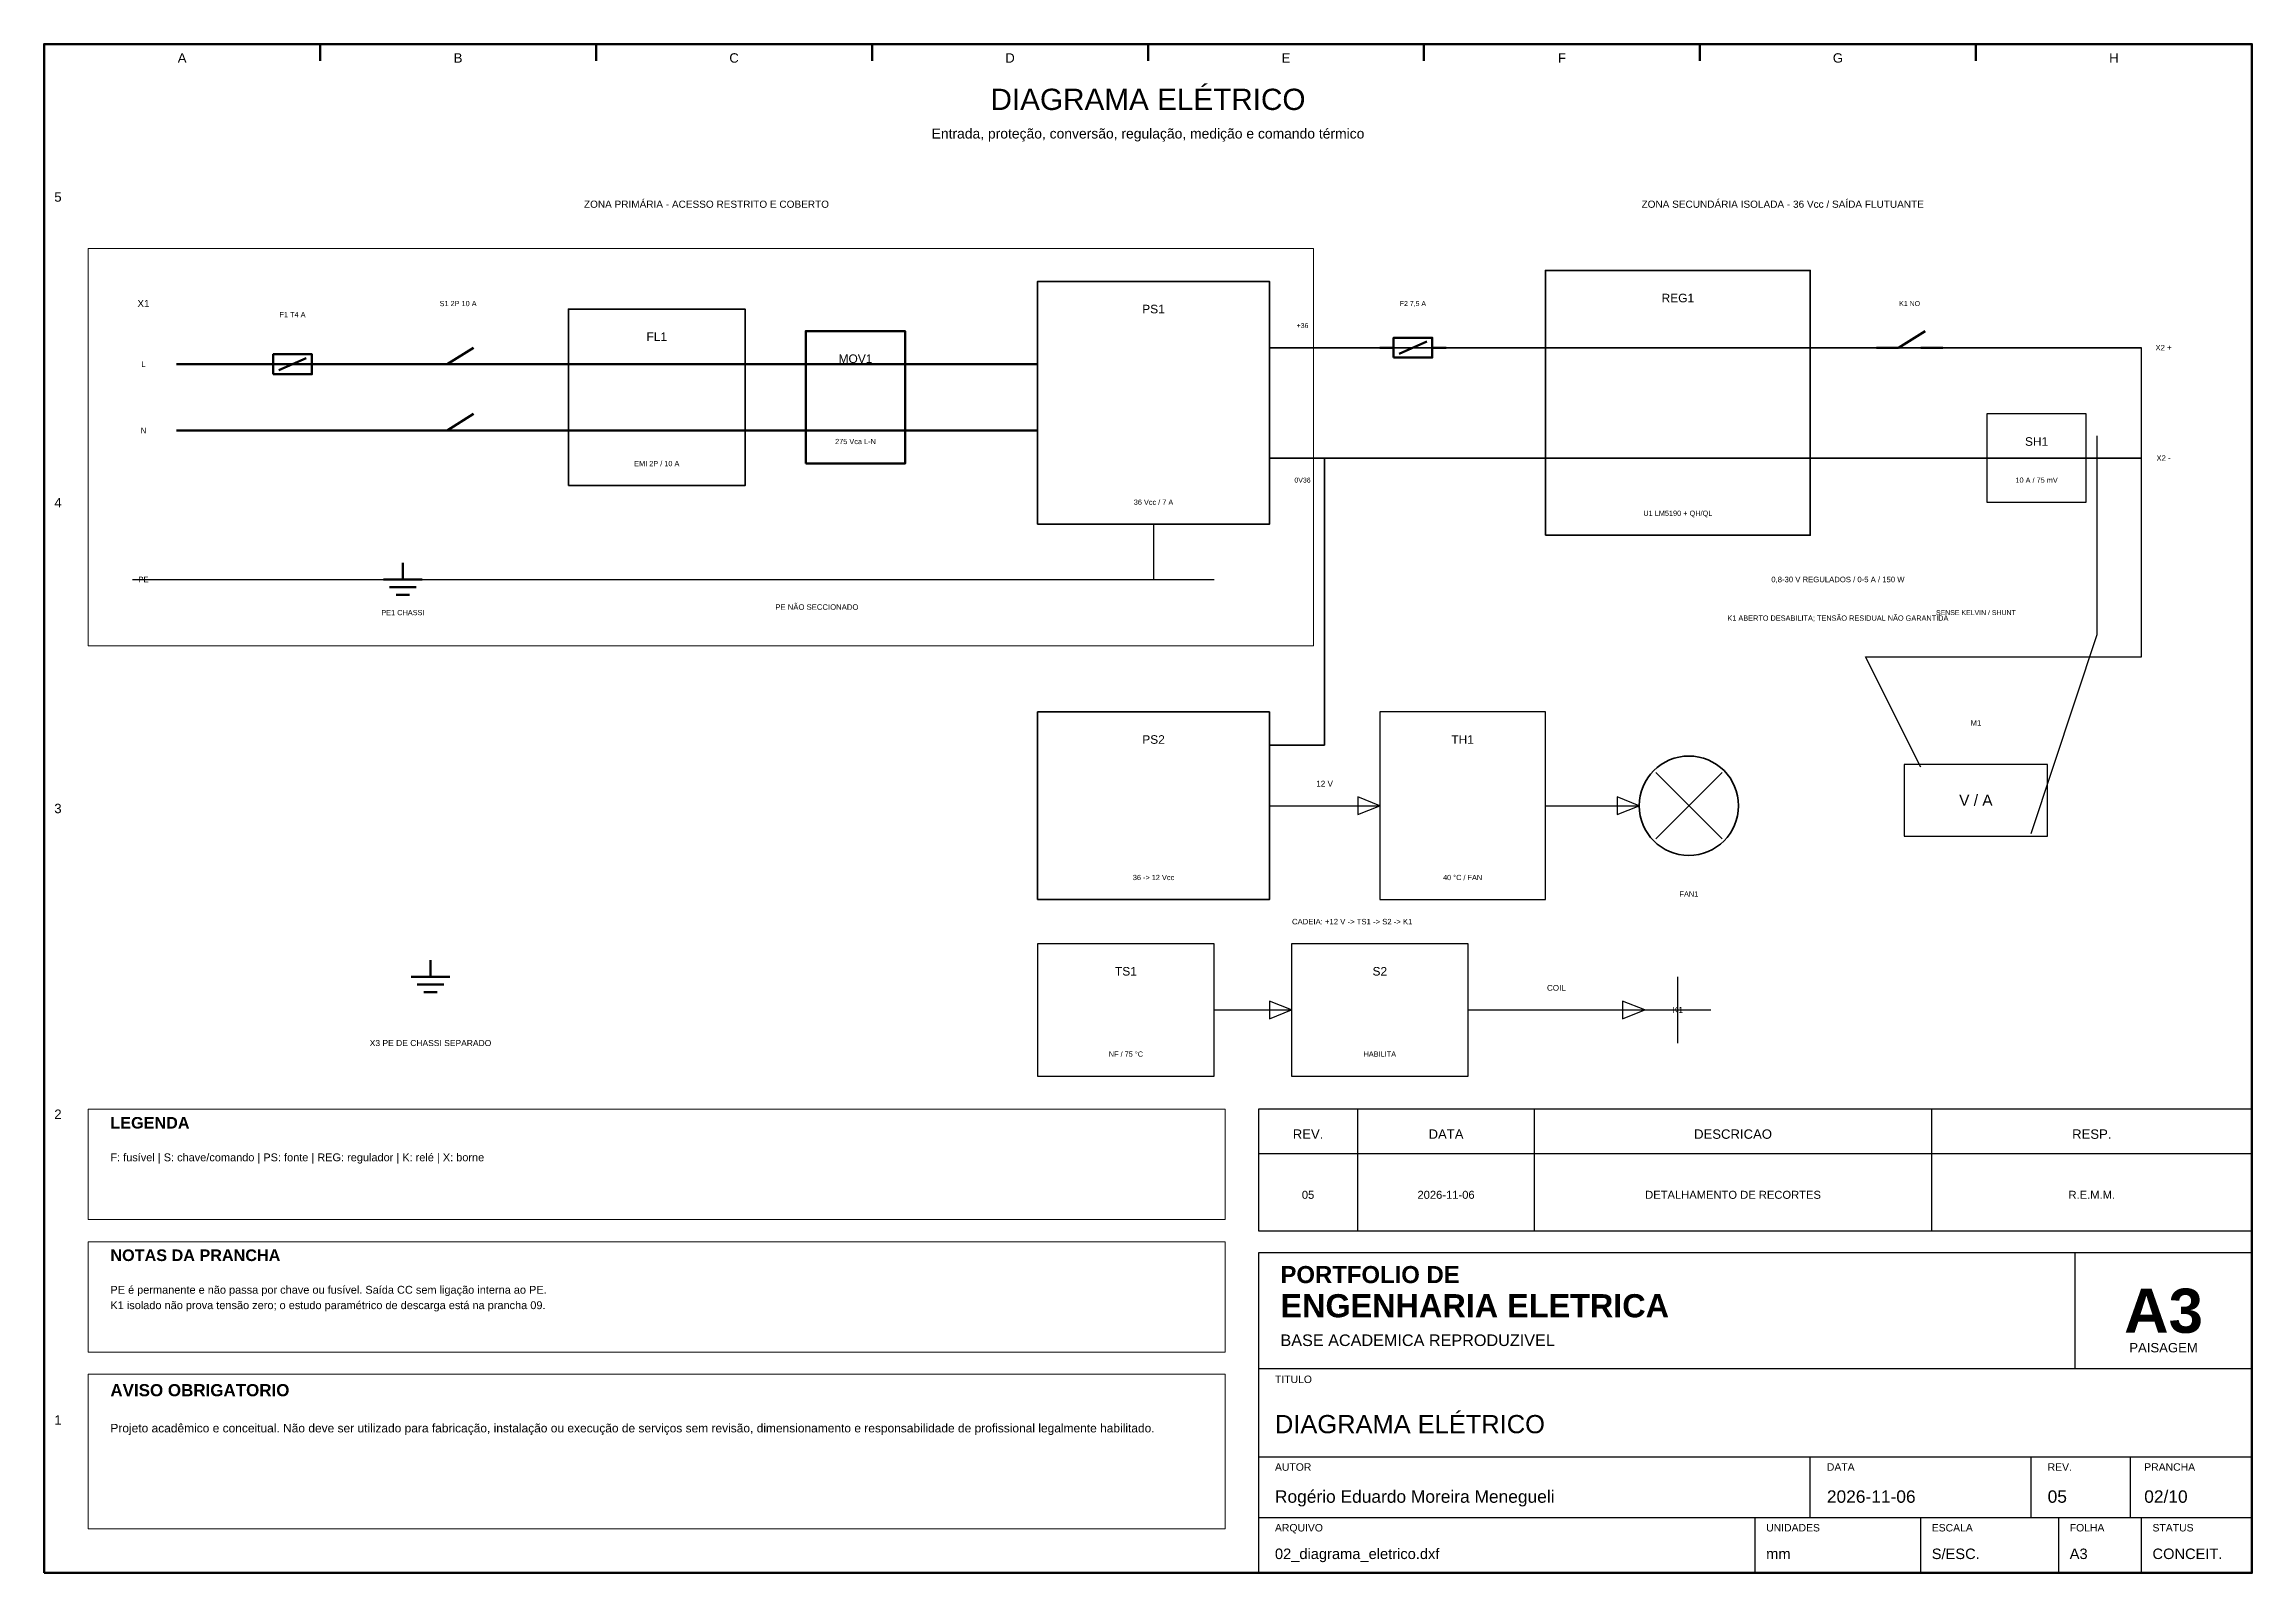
# Model space of a CAD drawing. Header units: millimetres. Extents: x 10 to 410, y 10 to 287.
import ezdxf
from ezdxf.enums import TextEntityAlignment as Align

# ---------------------------------------------------------------- set-up
doc = ezdxf.new("R2010")
doc.units = ezdxf.units.MM
for name, color, linetype, lineweight in [('00_MOLDURA', 7, 'CONTINUOUS', 50), ('01_CARIMBO', 7, 'CONTINUOUS', 25), ('02_TEXTO', 7, 'CONTINUOUS', 18), ('04_EQUIPAMENTOS', 32, 'CONTINUOUS', 35), ('05_POTENCIA', 12, 'CONTINUOUS', 50), ('06_COMANDO', 94, 'CONTINUOUS', 25), ('07_INSTRUMENTACAO', 202, 'CONTINUOUS', 25), ('08_CABOS', 124, 'CONTINUOUS', 35), ('09_BORNES', 145, 'CONTINUOUS', 25), ('10_ELETROCALHAS', 251, 'CONTINUOUS', 35), ('11_ARQUITETURA', 253, 'CONTINUOUS', 18), ('12_LEGENDA', 7, 'CONTINUOUS', 18), ('13_NOTAS', 7, 'CONTINUOUS', 18)]:
    doc.layers.add(name, color=color, linetype=linetype, lineweight=lineweight)
doc.styles.add('PORTFOLIO_TEXTO', font='arial.ttf')
doc.styles.add('PORTFOLIO_TITULO', font='arialbd.ttf', dxfattribs={"width": 0.92})

# ---------------------------------------------------------------- blocks, each defined once
blk = doc.blocks.new('CARIMBO_A3')
at = {"layer": '01_CARIMBO'}
for p, q in [((148, 37), (148, 58)), ((0, 37), (180, 37)), ((0, 21), (180, 21)), ((100, 10), (100, 21)), ((140, 10), (140, 21)), ((158, 10), (158, 21)), ((0, 10), (180, 10)), ((90, 0), (90, 10)), ((120, 0), (120, 10)), ((145, 0), (145, 10)), ((160, 0), (160, 10))]:
    blk.add_line(p, q, dxfattribs=at)
blk.add_lwpolyline([(0, 0), (180, 0), (180, 58), (0, 58)], close=True, dxfattribs=at)
at = {"layer": '01_CARIMBO', "style": 'PORTFOLIO_TEXTO'}
for s, p in [('TITULO', (3, 34.4)), ('AUTOR', (3, 18.5)), ('DATA', (103, 18.5)), ('REV.', (143, 18.5)), ('PRANCHA', (160.5, 18.5)), ('ARQUIVO', (3, 7.5)), ('UNIDADES', (92, 7.5)), ('ESCALA', (122, 7.5)), ('FOLHA', (147, 7.5)), ('STATUS', (162, 7.5))]:
    blk.add_text(s, height=1.35, dxfattribs=at).set_placement(p)
at = {"layer": '02_TEXTO'}
for s, height, style, p in [('PORTFOLIO DE', 3.1, 'PORTFOLIO_TITULO', (4, 52.5)), ('ENGENHARIA ELETRICA', 4.2, 'PORTFOLIO_TITULO', (4, 46.3)), ('BASE ACADEMICA REPRODUZIVEL', 2.1, 'PORTFOLIO_TEXTO', (4, 41.1))]:
    blk.add_text(s, height=height, dxfattribs=dict(at, style=style)).set_placement(p)
for s, height, style, p in [('A3', 8, 'PORTFOLIO_TITULO', (164, 47.5)), ('PAISAGEM', 1.7, 'PORTFOLIO_TEXTO', (164, 40.8))]:
    blk.add_text(s, height=height, dxfattribs=dict(at, style=style)).set_placement(p, align=Align.MIDDLE_CENTER)
at = {"layer": '02_TEXTO', "style": 'PORTFOLIO_TEXTO'}
for tag, p, height in [('TITULO', (3, 25.3), 3.3), ('AUTOR', (3, 12.7), 2.25), ('DATA', (103, 12.7), 2.25), ('REVISAO', (143, 12.7), 2.25), ('PRANCHA', (160.5, 12.7), 2.25), ('ARQUIVO', (3, 2.5), 1.9), ('UNIDADES', (92, 2.5), 1.9), ('ESCALA', (122, 2.5), 1.9), ('FOLHA', (147, 2.5), 1.9), ('STATUS', (162, 2.5), 1.9)]:
    blk.add_attdef(tag, p, '', height=height, dxfattribs=at)
blk = doc.blocks.new('P09_FUSIVEL')
at = {"layer": '05_POTENCIA'}
for p, q in [((-6, 0), (-3.5, 0)), ((-2.5, -1.1), (2.5, 1.1)), ((3.5, 0), (6, 0))]:
    blk.add_line(p, q, dxfattribs=at)
blk.add_lwpolyline([(-3.5, -1.8), (3.5, -1.8), (3.5, 1.8), (-3.5, 1.8)], close=True, dxfattribs=at)
blk = doc.blocks.new('P09_CHAVE')
at = {"layer": '05_POTENCIA'}
for p, q in [((-6, 0), (-2, 0)), ((-2, 0), (2.8, 3)), ((2, 0), (6, 0))]:
    blk.add_line(p, q, dxfattribs=at)
blk = doc.blocks.new('SIM_TERRA')
at = {"layer": '05_POTENCIA'}
for p, q in [((-3.5, 0), (3.5, 0)), ((0, 3), (0, 0)), ((-2.4, -1.4), (2.4, -1.4)), ((-1.2, -2.8), (1.2, -2.8))]:
    blk.add_line(p, q, dxfattribs=at)
blk = doc.blocks.new('P09_FAN')
at = {"layer": '10_ELETROCALHAS'}
for p, q in [((-8, -8), (8, 8)), ((-8, 8), (8, -8))]:
    blk.add_line(p, q, dxfattribs=at)
blk.add_circle((0, 0), 12, dxfattribs=at)
blk = doc.blocks.new('P09_MEDIDOR')
at = {"layer": '07_INSTRUMENTACAO'}
blk.add_lwpolyline([(-13, -6.5), (13, -6.5), (13, 6.5), (-13, 6.5)], close=True, dxfattribs=at)
at = {"layer": '07_INSTRUMENTACAO', "style": 'PORTFOLIO_TEXTO'}
blk.add_text('V / A', height=2, dxfattribs=at).set_placement((0, 0), align=Align.MIDDLE_CENTER)

msp = doc.modelspace()

# ---------------------------------------------------------------- linework, layer by layer
at = {"layer": '00_MOLDURA'}
for p, q in [((60, 287), (60, 284)), ((110, 287), (110, 284)), ((160, 287), (160, 284)), ((210, 287), (210, 284)), ((260, 287), (260, 284)), ((310, 287), (310, 284)), ((360, 287), (360, 284))]:
    msp.add_line(p, q, dxfattribs=at)
msp.add_lwpolyline([(10, 10), (410, 10), (410, 287), (10, 287)], close=True, dxfattribs=at)
at = {"layer": '01_CARIMBO'}
for p, q in [((248, 72), (248, 94)), ((280, 72), (280, 94)), ((352, 72), (352, 94)), ((230, 86), (410, 86))]:
    msp.add_line(p, q, dxfattribs=at)
msp.add_lwpolyline([(230, 72), (410, 72), (410, 94), (230, 94)], close=True, dxfattribs=at)
at = {"layer": '04_EQUIPAMENTOS'}
for points in [[(190, 200), (232, 200), (232, 244), (190, 244)], [(282, 198), (330, 198), (330, 246), (282, 246)], [(105, 207), (137, 207), (137, 239), (105, 239)], [(190, 132), (232, 132), (232, 166), (190, 166)]]:
    msp.add_lwpolyline(points, close=True, dxfattribs=at)
at = {"layer": '05_POTENCIA'}
for p, q in [((34, 229), (190, 229)), ((148, 229), (148, 223)), ((148, 217), (148, 223)), ((34, 217), (190, 217))]:
    msp.add_line(p, q, dxfattribs=at)
msp.add_lwpolyline([(148, 211), (166, 211), (166, 235), (148, 235)], close=True, dxfattribs=at)
at = {"layer": '06_COMANDO'}
for p, q in [((211, 200), (211, 190)), ((26, 190), (222, 190)), ((232, 149), (252, 149)), ((282, 149), (299, 149)), ((306, 106), (306, 118)), ((222, 112), (236, 112)), ((268, 112), (300, 112)), ((300, 112), (312, 112))]:
    msp.add_line(p, q, dxfattribs=at)
for points in [[(252, 132), (282, 132), (282, 166), (252, 166)], [(252, 149), (248, 150.6), (248, 147.4)], [(299, 149), (295, 150.6), (295, 147.4)], [(190, 100), (222, 100), (222, 124), (190, 124)], [(236, 100), (268, 100), (268, 124), (236, 124)], [(236, 112), (232, 113.6), (232, 110.4)], [(300, 112), (296, 113.6), (296, 110.4)]]:
    msp.add_lwpolyline(points, close=True, dxfattribs=at)
at = {"layer": '07_INSTRUMENTACAO'}
for p, q in [((390, 176), (390, 232)), ((382, 180), (382, 216)), ((370, 144), (382, 180)), ((350, 156), (340, 176)), ((340, 176), (390, 176))]:
    msp.add_line(p, q, dxfattribs=at)
msp.add_lwpolyline([(362, 204), (380, 204), (380, 220), (362, 220)], close=True, dxfattribs=at)
at = {"layer": '08_CABOS'}
for p, q in [((232, 232), (390, 232)), ((232, 212), (390, 212)), ((242, 212), (242, 160)), ((242, 160), (232, 160))]:
    msp.add_line(p, q, dxfattribs=at)
at = {"layer": '11_ARQUITETURA'}
msp.add_lwpolyline([(18, 178), (240, 178), (240, 250), (18, 250)], close=True, dxfattribs=at)
at = {"layer": '12_LEGENDA'}
msp.add_lwpolyline([(18, 74), (224, 74), (224, 94), (18, 94)], close=True, dxfattribs=at)
at = {"layer": '13_NOTAS'}
for points in [[(18, 50), (224, 50), (224, 70), (18, 70)], [(18, 18), (224, 18), (224, 46), (18, 46)]]:
    msp.add_lwpolyline(points, close=True, dxfattribs=at)

# ---------------------------------------------------------------- block references
at = {"layer": '01_CARIMBO'}
msp.add_blockref('CARIMBO_A3', (230, 10), dxfattribs=at).add_auto_attribs({'TITULO': 'DIAGRAMA ELÉTRICO', 'AUTOR': 'Rogério Eduardo Moreira Menegueli', 'DATA': '2026-11-06', 'REVISAO': '05', 'PRANCHA': '02/10', 'ARQUIVO': '02_diagrama_eletrico.dxf', 'UNIDADES': 'mm', 'ESCALA': 'S/ESC.', 'FOLHA': 'A3', 'STATUS': 'CONCEIT.'})
at = {"layer": '05_POTENCIA'}
for name, p in [('P09_CHAVE', (85, 229)), ('P09_FUSIVEL', (258, 232)), ('P09_CHAVE', (348, 232)), ('P09_FUSIVEL', (55, 229)), ('P09_CHAVE', (85, 217))]:
    msp.add_blockref(name, p, dxfattribs=at)
at = {"layer": '06_COMANDO'}
for p in [(75, 190), (80, 118)]:
    msp.add_blockref('SIM_TERRA', p, dxfattribs=at)
at = {"layer": '07_INSTRUMENTACAO'}
msp.add_blockref('P09_MEDIDOR', (360, 150), dxfattribs=at)
at = {"layer": '10_ELETROCALHAS', "xscale": 0.75, "yscale": 0.75}
msp.add_blockref('P09_FAN', (308, 149), dxfattribs=at)

# ---------------------------------------------------------------- texts
at = {"layer": '00_MOLDURA', "style": 'PORTFOLIO_TEXTO'}
for s, p in [('A', (35, 284.5)), ('B', (85, 284.5)), ('C', (135, 284.5)), ('D', (185, 284.5)), ('E', (235, 284.5)), ('F', (285, 284.5)), ('G', (335, 284.5)), ('H', (385, 284.5)), ('5', (12.5, 259.3)), ('4', (12.5, 203.9)), ('3', (12.5, 148.5)), ('2', (12.5, 93.1)), ('1', (12.5, 37.7))]:
    msp.add_text(s, height=1.7, dxfattribs=at).set_placement(p, align=Align.MIDDLE_CENTER)
at = {"layer": '01_CARIMBO', "style": 'PORTFOLIO_TEXTO'}
for s, p in [('REV.', (239, 89.5)), ('DATA', (264, 89.5)), ('DESCRICAO', (316, 89.5)), ('RESP.', (381, 89.5))]:
    msp.add_text(s, height=1.7, dxfattribs=at).set_placement(p, align=Align.MIDDLE_CENTER)
at = {"layer": '02_TEXTO', "style": 'PORTFOLIO_TEXTO'}
for s, height, p in [('DIAGRAMA ELÉTRICO', 3.85, (210, 277)), ('Entrada, proteção, conversão, regulação, medição e comando térmico', 1.8, (210, 270.8)), ('275 Vca L-N', 0.95, (157, 215)), ('EMI 2P / 10 A', 0.95, (121, 211)), ('10 A / 75 mV', 0.95, (371, 208)), ('36 Vcc / 7 A', 0.95, (211, 204)), ('U1 LM5190 + QH/QL', 0.95, (306, 202)), ('K1 ABERTO DESABILITA; TENSÃO RESIDUAL NÃO GARANTIDA', 0.95, (335, 183)), ('36 -> 12 Vcc', 0.95, (211, 136)), ('40 °C / FAN', 0.95, (267, 136)), ('NF / 75 °C', 0.95, (206, 104)), ('HABILITA', 0.95, (252, 104)), ('05', 1.45, (239, 78.5)), ('2026-11-06', 1.45, (264, 78.5)), ('DETALHAMENTO DE RECORTES', 1.45, (316, 78.5)), ('R.E.M.M.', 1.45, (381, 78.5))]:
    msp.add_text(s, height=height, dxfattribs=at).set_placement(p, align=Align.MIDDLE_CENTER)
at = {"layer": '04_EQUIPAMENTOS', "style": 'PORTFOLIO_TEXTO'}
for s, p in [('REG1', (306, 241)), ('PS1', (211, 239)), ('FL1', (121, 234)), ('PS2', (211, 161))]:
    msp.add_text(s, height=1.55, dxfattribs=at).set_placement(p, align=Align.MIDDLE_CENTER)
at = {"layer": '05_POTENCIA', "style": 'PORTFOLIO_TEXTO'}
for s, height, p in [('ZONA PRIMÁRIA - ACESSO RESTRITO E COBERTO', 1.3, (130, 258)), ('S1 2P 10 A', 0.95, (85, 240)), ('F2 7,5 A', 0.9, (258, 240)), ('K1 NO', 0.9, (348, 240)), ('F1 T4 A', 0.95, (55, 238)), ('MOV1', 1.55, (157, 230)), ('0,8-30 V REGULADOS / 0-5 A / 150 W', 1, (335, 190))]:
    msp.add_text(s, height=height, dxfattribs=at).set_placement(p, align=Align.MIDDLE_CENTER)
at = {"layer": '06_COMANDO', "style": 'PORTFOLIO_TEXTO'}
for s, height, p in [('PE1 CHASSI', 0.95, (75, 184)), ('PE NÃO SECCIONADO', 1, (150, 185)), ('TH1', 1.55, (267, 161)), ('12 V', 1.05, (242, 153)), ('CADEIA: +12 V -> TS1 -> S2 -> K1', 1, (247, 128)), ('TS1', 1.55, (206, 119)), ('S2', 1.55, (252, 119)), ('COIL', 1.05, (284, 116)), ('K1', 1.1, (306, 112)), ('X3 PE DE CHASSI SEPARADO', 1.1, (80, 106))]:
    msp.add_text(s, height=height, dxfattribs=at).set_placement(p, align=Align.MIDDLE_CENTER)
at = {"layer": '07_INSTRUMENTACAO', "style": 'PORTFOLIO_TEXTO'}
for s, height, p in [('SH1', 1.55, (371, 215)), ('SENSE KELVIN / SHUNT', 0.9, (360, 184)), ('M1', 1, (360, 164))]:
    msp.add_text(s, height=height, dxfattribs=at).set_placement(p, align=Align.MIDDLE_CENTER)
at = {"layer": '08_CABOS', "style": 'PORTFOLIO_TEXTO'}
for s, height, p in [('ZONA SECUNDÁRIA ISOLADA - 36 Vcc / SAÍDA FLUTUANTE', 1.3, (325, 258)), ('+36', 0.9, (238, 236)), ('0V36', 0.9, (238, 208))]:
    msp.add_text(s, height=height, dxfattribs=at).set_placement(p, align=Align.MIDDLE_CENTER)
at = {"layer": '09_BORNES', "style": 'PORTFOLIO_TEXTO'}
for s, height, p in [('X1', 1.3, (28, 240)), ('X2 +', 1, (394, 232)), ('L', 1, (28, 229)), ('N', 1, (28, 217)), ('X2 -', 1, (394, 212)), ('PE', 1, (28, 190))]:
    msp.add_text(s, height=height, dxfattribs=at).set_placement(p, align=Align.MIDDLE_CENTER)
at = {"layer": '10_ELETROCALHAS', "style": 'PORTFOLIO_TEXTO'}
msp.add_text('FAN1', height=0.95, dxfattribs=at).set_placement((308, 133), align=Align.MIDDLE_CENTER)
at = {"layer": '12_LEGENDA', "style": 'PORTFOLIO_TITULO'}
msp.add_text('LEGENDA', height=2.1, dxfattribs=at).set_placement((22, 90.5))
at = {"layer": '12_LEGENDA', "insert": (22, 86), "char_height": 1.42, "width": 198, "attachment_point": 1, "line_spacing_factor": 1.18, "style": 'PORTFOLIO_TEXTO'}
msp.add_mtext('F: fusível | S: chave/comando | PS: fonte | REG: regulador | K: relé | X: borne', dxfattribs=at)
at = {"layer": '13_NOTAS', "style": 'PORTFOLIO_TITULO'}
for s, height, p in [('NOTAS DA PRANCHA', 2.1, (22, 66.5)), ('AVISO OBRIGATORIO', 2.2, (22, 42))]:
    msp.add_text(s, height=height, dxfattribs=at).set_placement(p)
at = {"layer": '13_NOTAS', "width": 198, "attachment_point": 1, "line_spacing_factor": 1.18, "style": 'PORTFOLIO_TEXTO'}
for s, insert, char_height in [('PE é permanente e não passa por chave ou fusível. Saída CC sem ligação interna ao PE.\\PK1 isolado não prova tensão zero; o estudo paramétrico de descarga está na prancha 09.', (22, 62), 1.42), ('Projeto acadêmico e conceitual. Não deve ser utilizado para fabricação, instalação ou execução de serviços sem revisão, dimensionamento e responsabilidade de profissional legalmente habilitado.', (22, 37), 1.55)]:
    msp.add_mtext(s, dxfattribs=dict(at, insert=insert, char_height=char_height))

doc.saveas('drawing.dxf')
